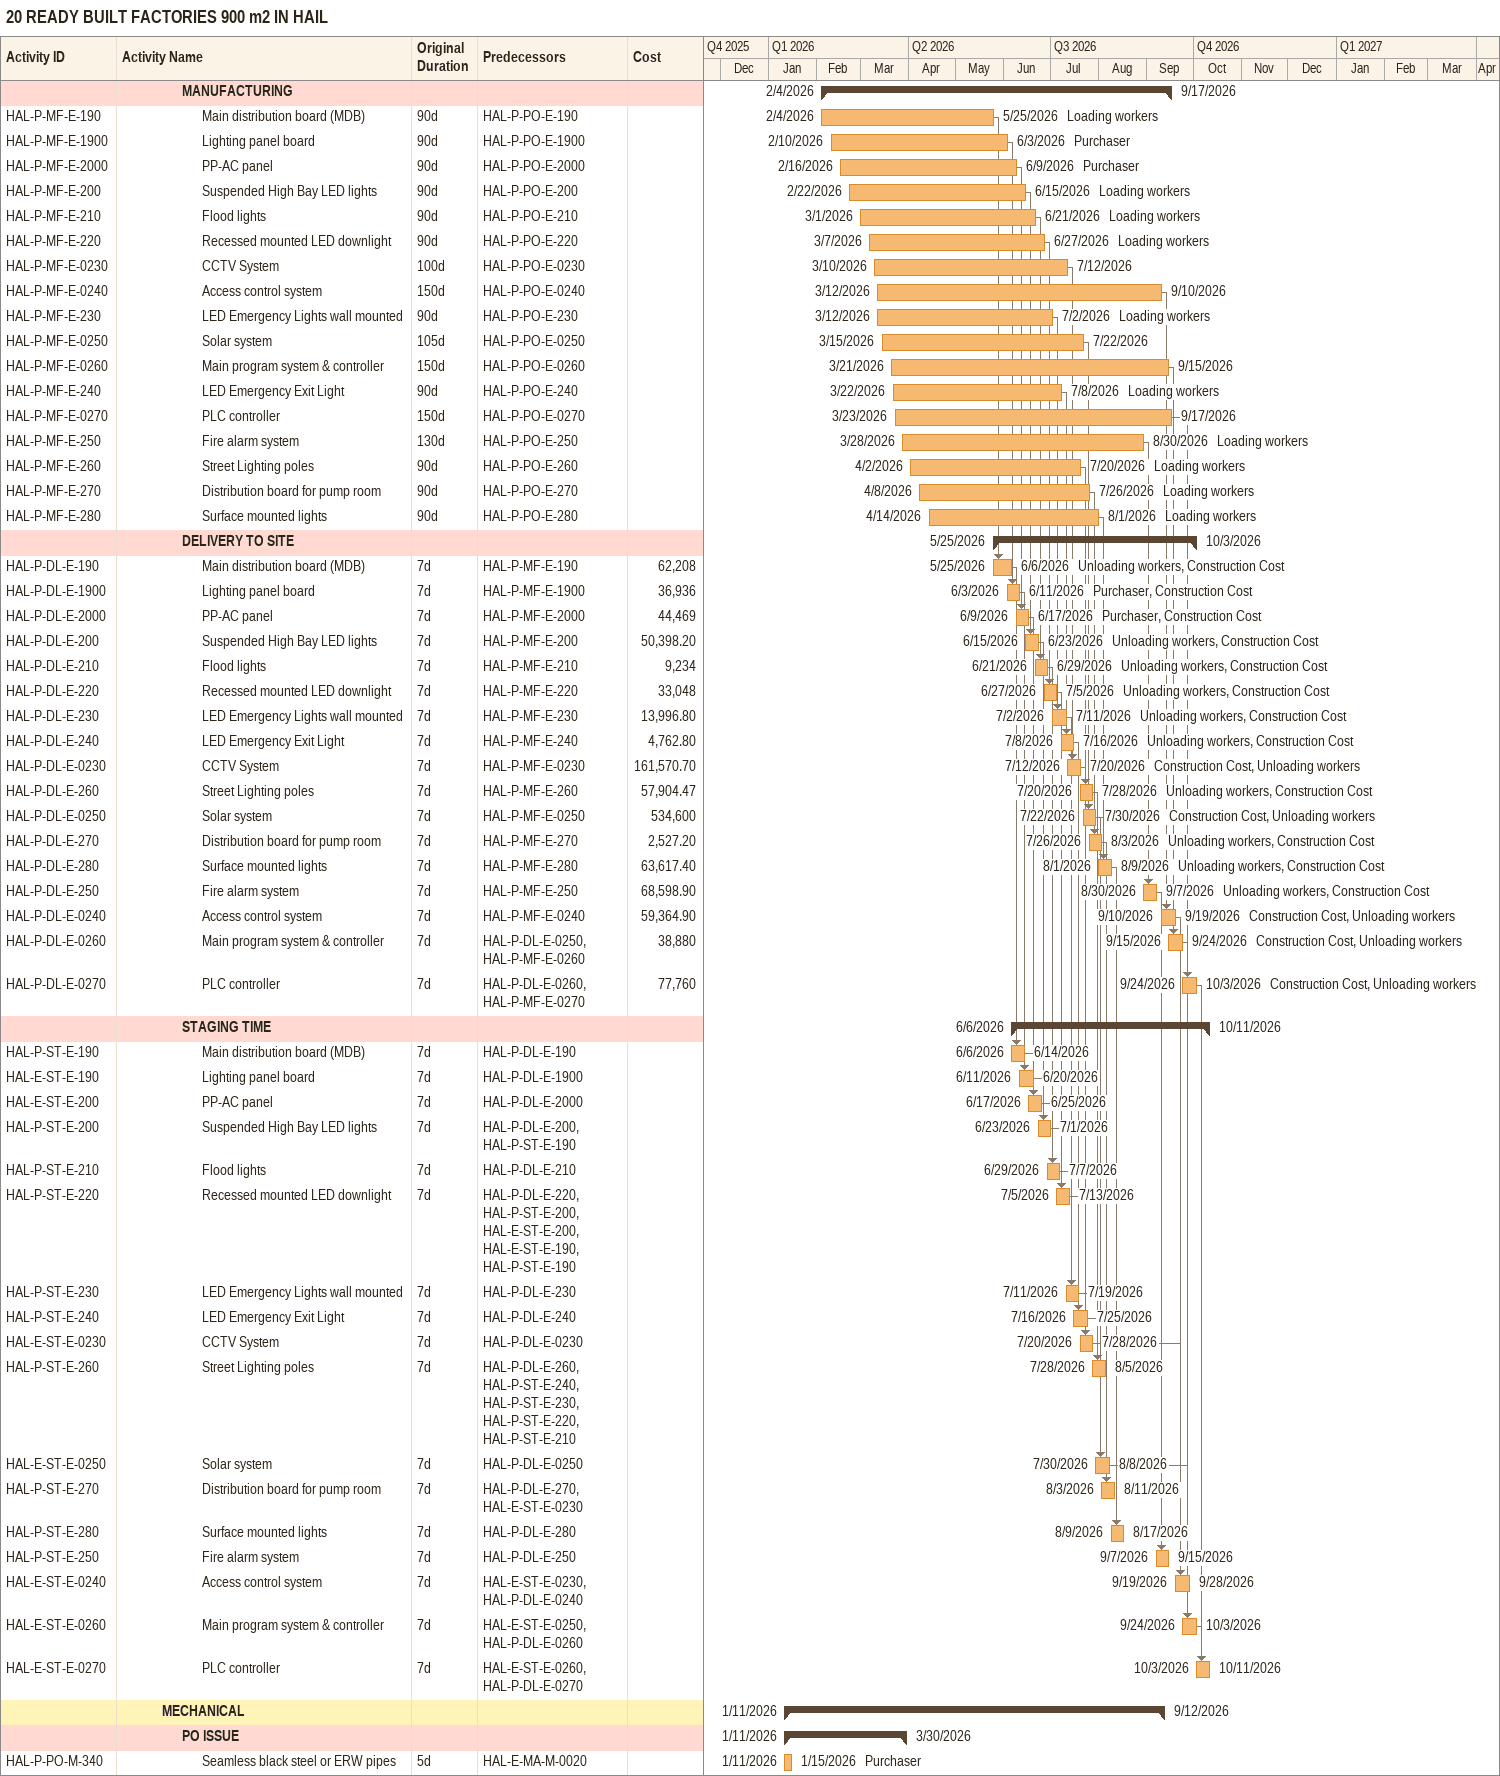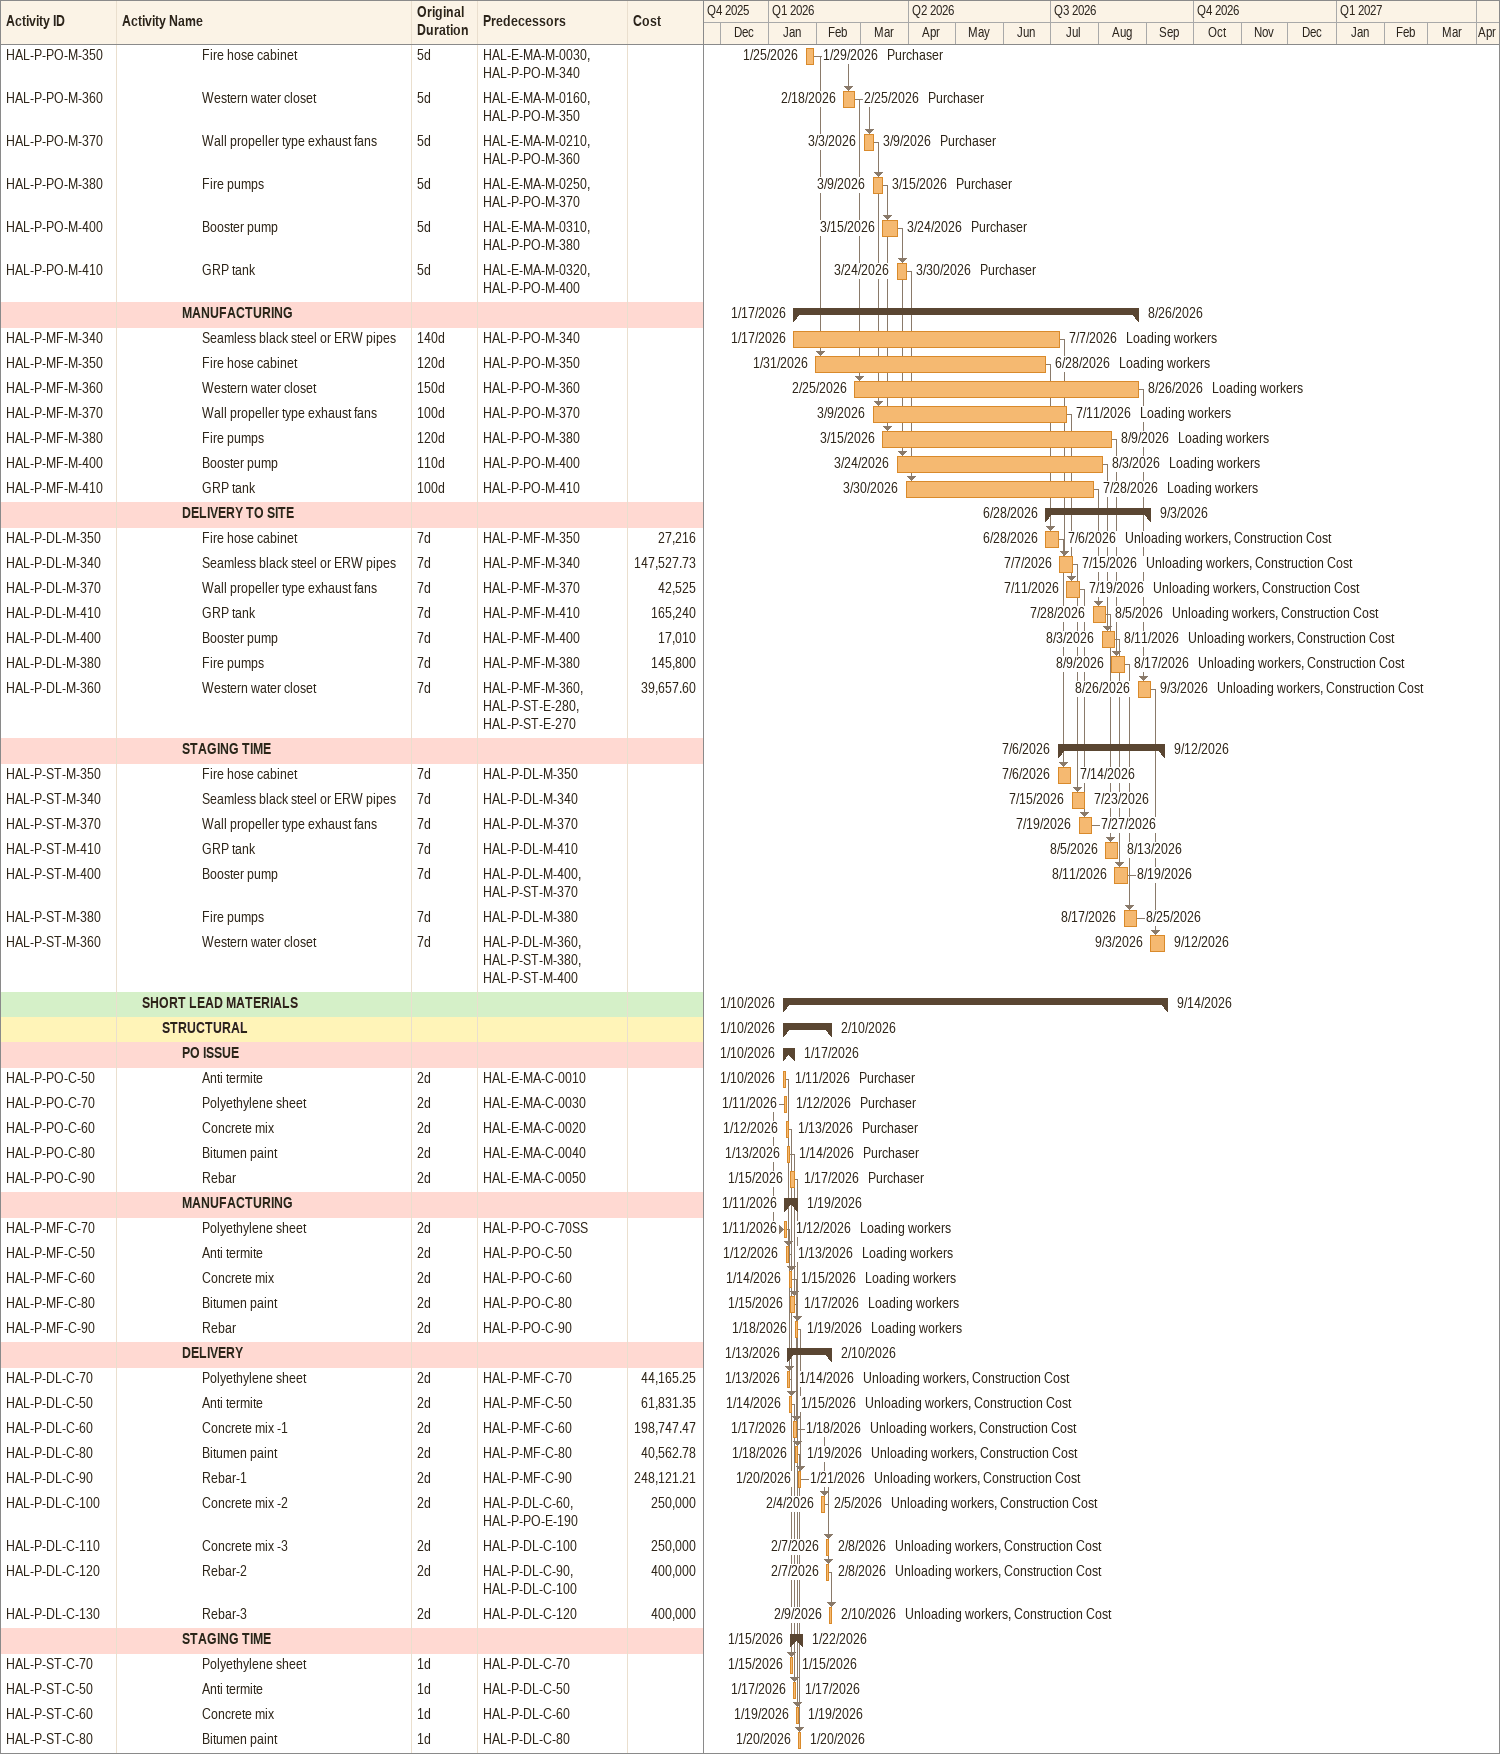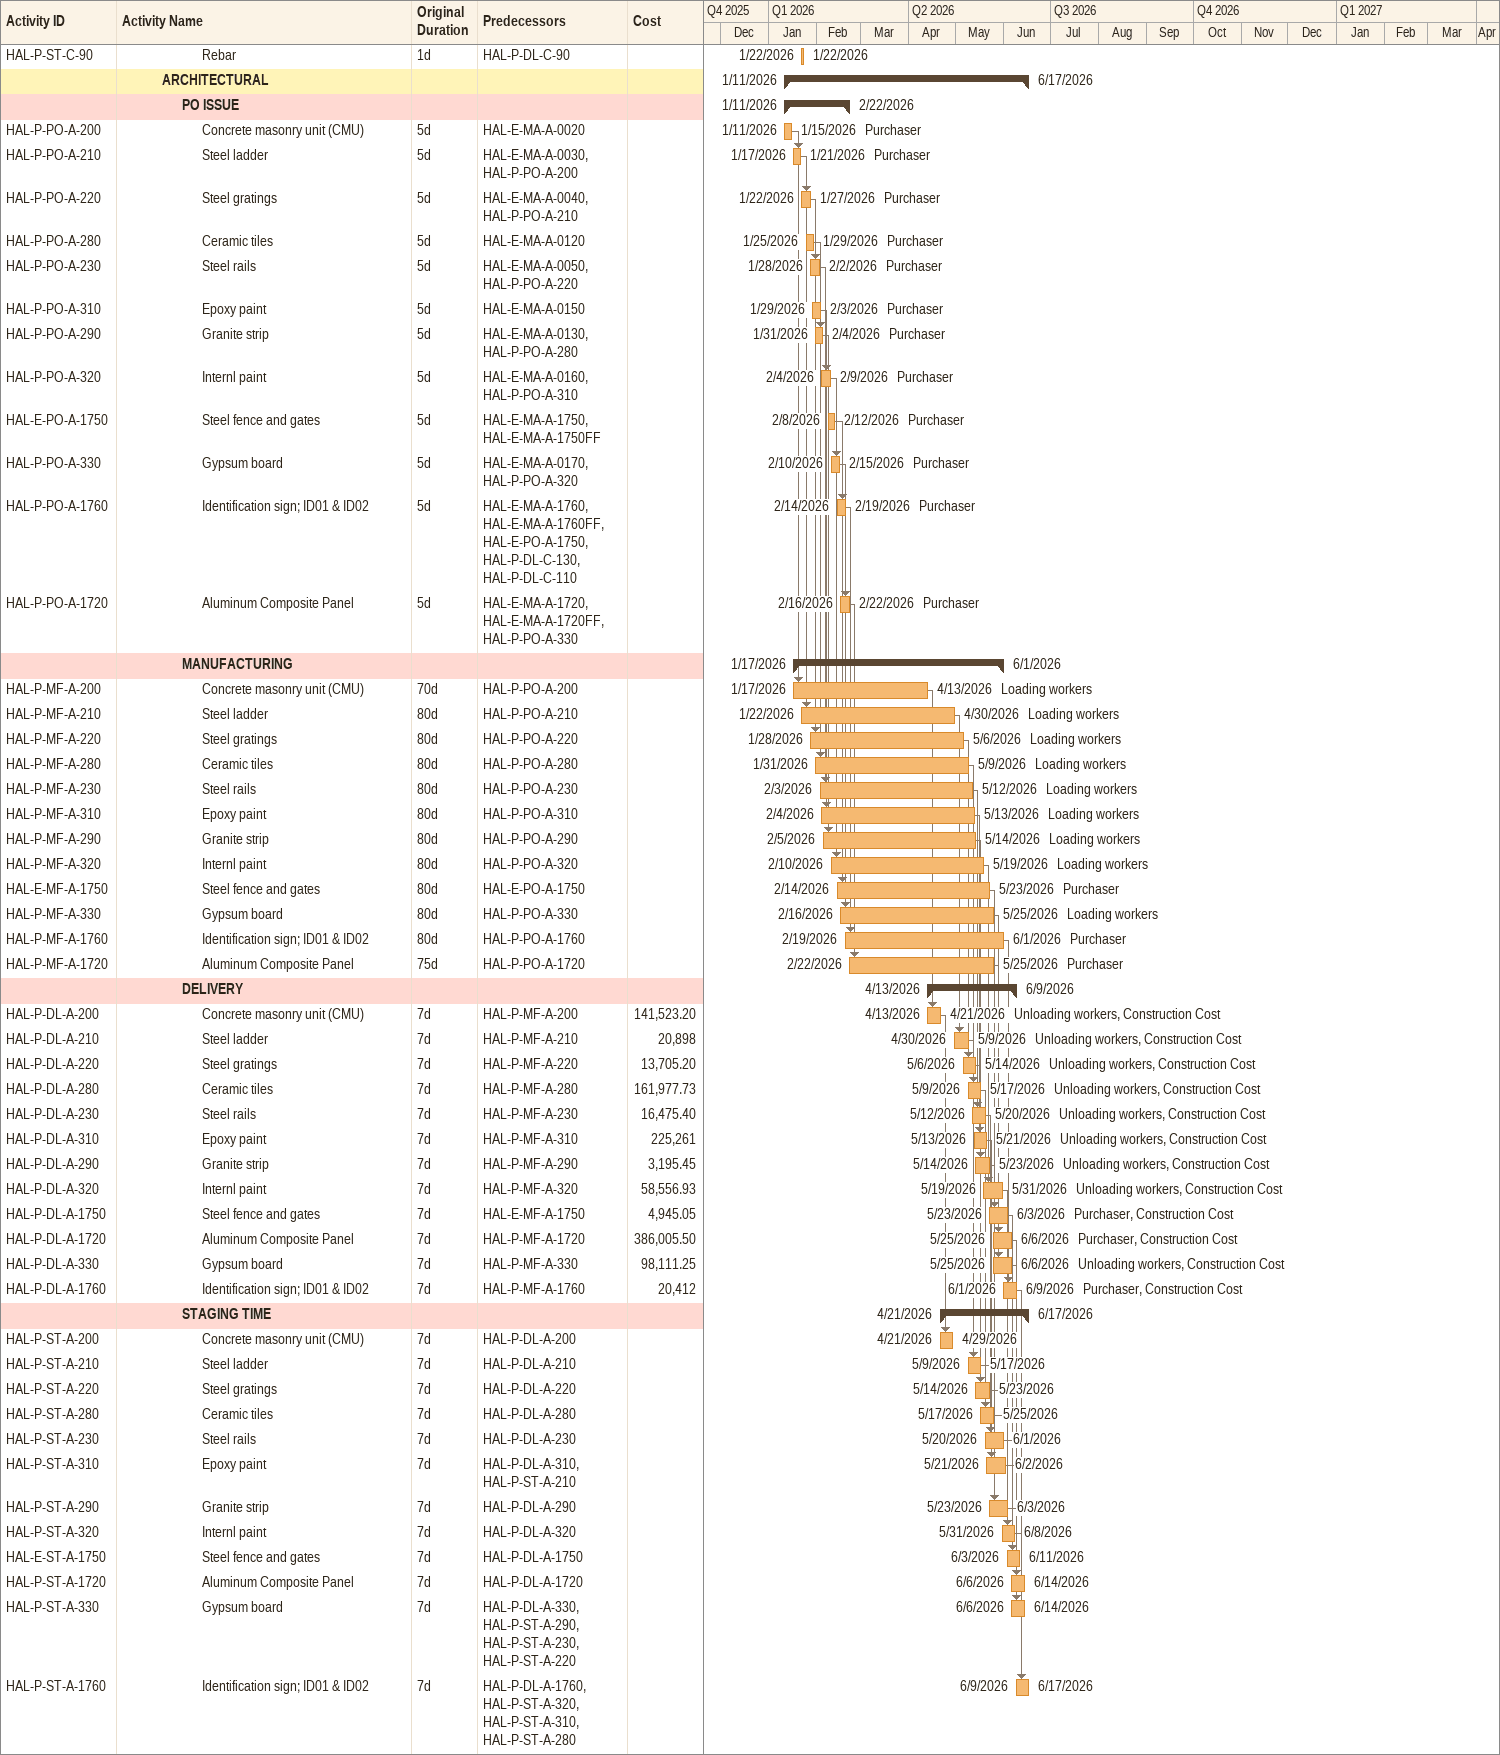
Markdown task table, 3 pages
20 READY BUILT FACTORIES 900 m2 IN HAIL

| ID | Level | Task | Original duration | Start | Finish | Predecessors | Resources | Cost |
|---|---|---|---|---|---|---|---|---|
|  | 4 | **MANUFACTURING** |  | 2026-02-04 | 2026-09-17 |  |  |  |
| HAL-P-MF-E-190 | 5 | Main distribution board (MDB) | 90d | 2026-02-04 | 2026-05-25 | HAL-P-PO-E-190 | Loading workers |  |
| HAL-P-MF-E-1900 | 5 | Lighting panel board | 90d | 2026-02-10 | 2026-06-03 | HAL-P-PO-E-1900 | Purchaser |  |
| HAL-P-MF-E-2000 | 5 | PP-AC panel | 90d | 2026-02-16 | 2026-06-09 | HAL-P-PO-E-2000 | Purchaser |  |
| HAL-P-MF-E-200 | 5 | Suspended High Bay LED lights | 90d | 2026-02-22 | 2026-06-15 | HAL-P-PO-E-200 | Loading workers |  |
| HAL-P-MF-E-210 | 5 | Flood lights | 90d | 2026-03-01 | 2026-06-21 | HAL-P-PO-E-210 | Loading workers |  |
| HAL-P-MF-E-220 | 5 | Recessed mounted LED downlight | 90d | 2026-03-07 | 2026-06-27 | HAL-P-PO-E-220 | Loading workers |  |
| HAL-P-MF-E-0230 | 5 | CCTV System | 100d | 2026-03-10 | 2026-07-12 | HAL-P-PO-E-0230 |  |  |
| HAL-P-MF-E-0240 | 5 | Access control system | 150d | 2026-03-12 | 2026-09-10 | HAL-P-PO-E-0240 |  |  |
| HAL-P-MF-E-230 | 5 | LED Emergency Lights wall mounted | 90d | 2026-03-12 | 2026-07-02 | HAL-P-PO-E-230 | Loading workers |  |
| HAL-P-MF-E-0250 | 5 | Solar system | 105d | 2026-03-15 | 2026-07-22 | HAL-P-PO-E-0250 |  |  |
| HAL-P-MF-E-0260 | 5 | Main program system & controller | 150d | 2026-03-21 | 2026-09-15 | HAL-P-PO-E-0260 |  |  |
| HAL-P-MF-E-240 | 5 | LED Emergency Exit Light | 90d | 2026-03-22 | 2026-07-08 | HAL-P-PO-E-240 | Loading workers |  |
| HAL-P-MF-E-0270 | 5 | PLC controller | 150d | 2026-03-23 | 2026-09-17 | HAL-P-PO-E-0270 |  |  |
| HAL-P-MF-E-250 | 5 | Fire alarm system | 130d | 2026-03-28 | 2026-08-30 | HAL-P-PO-E-250 | Loading workers |  |
| HAL-P-MF-E-260 | 5 | Street Lighting poles | 90d | 2026-04-02 | 2026-07-20 | HAL-P-PO-E-260 | Loading workers |  |
| HAL-P-MF-E-270 | 5 | Distribution board for pump room | 90d | 2026-04-08 | 2026-07-26 | HAL-P-PO-E-270 | Loading workers |  |
| HAL-P-MF-E-280 | 5 | Surface mounted lights | 90d | 2026-04-14 | 2026-08-01 | HAL-P-PO-E-280 | Loading workers |  |
|  | 4 | **DELIVERY TO SITE** |  | 2026-05-25 | 2026-10-03 |  |  |  |
| HAL-P-DL-E-190 | 5 | Main distribution board (MDB) | 7d | 2026-05-25 | 2026-06-06 | HAL-P-MF-E-190 | Unloading workers, Construction Cost | 62208 |
| HAL-P-DL-E-1900 | 5 | Lighting panel board | 7d | 2026-06-03 | 2026-06-11 | HAL-P-MF-E-1900 | Purchaser, Construction Cost | 36936 |
| HAL-P-DL-E-2000 | 5 | PP-AC panel | 7d | 2026-06-09 | 2026-06-17 | HAL-P-MF-E-2000 | Purchaser, Construction Cost | 44469 |
| HAL-P-DL-E-200 | 5 | Suspended High Bay LED lights | 7d | 2026-06-15 | 2026-06-23 | HAL-P-MF-E-200 | Unloading workers, Construction Cost | 50398.20 |
| HAL-P-DL-E-210 | 5 | Flood lights | 7d | 2026-06-21 | 2026-06-29 | HAL-P-MF-E-210 | Unloading workers, Construction Cost | 9234 |
| HAL-P-DL-E-220 | 5 | Recessed mounted LED downlight | 7d | 2026-06-27 | 2026-07-05 | HAL-P-MF-E-220 | Unloading workers, Construction Cost | 33048 |
| HAL-P-DL-E-230 | 5 | LED Emergency Lights wall mounted | 7d | 2026-07-02 | 2026-07-11 | HAL-P-MF-E-230 | Unloading workers, Construction Cost | 13996.80 |
| HAL-P-DL-E-240 | 5 | LED Emergency Exit Light | 7d | 2026-07-08 | 2026-07-16 | HAL-P-MF-E-240 | Unloading workers, Construction Cost | 4762.80 |
| HAL-P-DL-E-0230 | 5 | CCTV System | 7d | 2026-07-12 | 2026-07-20 | HAL-P-MF-E-0230 | Construction Cost, Unloading workers | 161570.70 |
| HAL-P-DL-E-260 | 5 | Street Lighting poles | 7d | 2026-07-20 | 2026-07-28 | HAL-P-MF-E-260 | Unloading workers, Construction Cost | 57904.47 |
| HAL-P-DL-E-0250 | 5 | Solar system | 7d | 2026-07-22 | 2026-07-30 | HAL-P-MF-E-0250 | Construction Cost, Unloading workers | 534600 |
| HAL-P-DL-E-270 | 5 | Distribution board for pump room | 7d | 2026-07-26 | 2026-08-03 | HAL-P-MF-E-270 | Unloading workers, Construction Cost | 2527.20 |
| HAL-P-DL-E-280 | 5 | Surface mounted lights | 7d | 2026-08-01 | 2026-08-09 | HAL-P-MF-E-280 | Unloading workers, Construction Cost | 63617.40 |
| HAL-P-DL-E-250 | 5 | Fire alarm system | 7d | 2026-08-30 | 2026-09-07 | HAL-P-MF-E-250 | Unloading workers, Construction Cost | 68598.90 |
| HAL-P-DL-E-0240 | 5 | Access control system | 7d | 2026-09-10 | 2026-09-19 | HAL-P-MF-E-0240 | Construction Cost, Unloading workers | 59364.90 |
| HAL-P-DL-E-0260 | 5 | Main program system & controller | 7d | 2026-09-15 | 2026-09-24 | HAL-P-DL-E-0250, HAL-P-MF-E-0260 | Construction Cost, Unloading workers | 38880 |
| HAL-P-DL-E-0270 | 5 | PLC controller | 7d | 2026-09-24 | 2026-10-03 | HAL-P-DL-E-0260, HAL-P-MF-E-0270 | Construction Cost, Unloading workers | 77760 |
|  | 4 | **STAGING TIME** |  | 2026-06-06 | 2026-10-11 |  |  |  |
| HAL-P-ST-E-190 | 5 | Main distribution board (MDB) | 7d | 2026-06-06 | 2026-06-14 | HAL-P-DL-E-190 |  |  |
| HAL-E-ST-E-190 | 5 | Lighting panel board | 7d | 2026-06-11 | 2026-06-20 | HAL-P-DL-E-1900 |  |  |
| HAL-E-ST-E-200 | 5 | PP-AC panel | 7d | 2026-06-17 | 2026-06-25 | HAL-P-DL-E-2000 |  |  |
| HAL-P-ST-E-200 | 5 | Suspended High Bay LED lights | 7d | 2026-06-23 | 2026-07-01 | HAL-P-DL-E-200, HAL-P-ST-E-190 |  |  |
| HAL-P-ST-E-210 | 5 | Flood lights | 7d | 2026-06-29 | 2026-07-07 | HAL-P-DL-E-210 |  |  |
| HAL-P-ST-E-220 | 5 | Recessed mounted LED downlight | 7d | 2026-07-05 | 2026-07-13 | HAL-P-DL-E-220, HAL-P-ST-E-200, HAL-E-ST-E-200, HAL-E-ST-E-190, HAL-P-ST-E-190 |  |  |
| HAL-P-ST-E-230 | 5 | LED Emergency Lights wall mounted | 7d | 2026-07-11 | 2026-07-19 | HAL-P-DL-E-230 |  |  |
| HAL-P-ST-E-240 | 5 | LED Emergency Exit Light | 7d | 2026-07-16 | 2026-07-25 | HAL-P-DL-E-240 |  |  |
| HAL-E-ST-E-0230 | 5 | CCTV System | 7d | 2026-07-20 | 2026-07-28 | HAL-P-DL-E-0230 |  |  |
| HAL-P-ST-E-260 | 5 | Street Lighting poles | 7d | 2026-07-28 | 2026-08-05 | HAL-P-DL-E-260, HAL-P-ST-E-240, HAL-P-ST-E-230, HAL-P-ST-E-220, HAL-P-ST-E-210 |  |  |
| HAL-E-ST-E-0250 | 5 | Solar system | 7d | 2026-07-30 | 2026-08-08 | HAL-P-DL-E-0250 |  |  |
| HAL-P-ST-E-270 | 5 | Distribution board for pump room | 7d | 2026-08-03 | 2026-08-11 | HAL-P-DL-E-270, HAL-E-ST-E-0230 |  |  |
| HAL-P-ST-E-280 | 5 | Surface mounted lights | 7d | 2026-08-09 | 2026-08-17 | HAL-P-DL-E-280 |  |  |
| HAL-P-ST-E-250 | 5 | Fire alarm system | 7d | 2026-09-07 | 2026-09-15 | HAL-P-DL-E-250 |  |  |
| HAL-E-ST-E-0240 | 5 | Access control system | 7d | 2026-09-19 | 2026-09-28 | HAL-E-ST-E-0230, HAL-P-DL-E-0240 |  |  |
| HAL-E-ST-E-0260 | 5 | Main program system & controller | 7d | 2026-09-24 | 2026-10-03 | HAL-E-ST-E-0250, HAL-P-DL-E-0260 |  |  |
| HAL-E-ST-E-0270 | 5 | PLC controller | 7d | 2026-10-03 | 2026-10-11 | HAL-E-ST-E-0260, HAL-P-DL-E-0270 |  |  |
|  | 3 | **MECHANICAL** |  | 2026-01-11 | 2026-09-12 |  |  |  |
|  | 4 | **PO ISSUE** |  | 2026-01-11 | 2026-03-30 |  |  |  |
| HAL-P-PO-M-340 | 5 | Seamless black steel or ERW pipes | 5d | 2026-01-11 | 2026-01-15 | HAL-E-MA-M-0020 | Purchaser |  |
| HAL-P-PO-M-350 | 5 | Fire hose cabinet | 5d | 2026-01-25 | 2026-01-29 | HAL-E-MA-M-0030, HAL-P-PO-M-340 | Purchaser |  |
| HAL-P-PO-M-360 | 5 | Western water closet | 5d | 2026-02-18 | 2026-02-25 | HAL-E-MA-M-0160, HAL-P-PO-M-350 | Purchaser |  |
| HAL-P-PO-M-370 | 5 | Wall propeller type exhaust fans | 5d | 2026-03-03 | 2026-03-09 | HAL-E-MA-M-0210, HAL-P-PO-M-360 | Purchaser |  |
| HAL-P-PO-M-380 | 5 | Fire pumps | 5d | 2026-03-09 | 2026-03-15 | HAL-E-MA-M-0250, HAL-P-PO-M-370 | Purchaser |  |
| HAL-P-PO-M-400 | 5 | Booster pump | 5d | 2026-03-15 | 2026-03-24 | HAL-E-MA-M-0310, HAL-P-PO-M-380 | Purchaser |  |
| HAL-P-PO-M-410 | 5 | GRP tank | 5d | 2026-03-24 | 2026-03-30 | HAL-E-MA-M-0320, HAL-P-PO-M-400 | Purchaser |  |
|  | 4 | **MANUFACTURING** |  | 2026-01-17 | 2026-08-26 |  |  |  |
| HAL-P-MF-M-340 | 5 | Seamless black steel or ERW pipes | 140d | 2026-01-17 | 2026-07-07 | HAL-P-PO-M-340 | Loading workers |  |
| HAL-P-MF-M-350 | 5 | Fire hose cabinet | 120d | 2026-01-31 | 2026-06-28 | HAL-P-PO-M-350 | Loading workers |  |
| HAL-P-MF-M-360 | 5 | Western water closet | 150d | 2026-02-25 | 2026-08-26 | HAL-P-PO-M-360 | Loading workers |  |
| HAL-P-MF-M-370 | 5 | Wall propeller type exhaust fans | 100d | 2026-03-09 | 2026-07-11 | HAL-P-PO-M-370 | Loading workers |  |
| HAL-P-MF-M-380 | 5 | Fire pumps | 120d | 2026-03-15 | 2026-08-09 | HAL-P-PO-M-380 | Loading workers |  |
| HAL-P-MF-M-400 | 5 | Booster pump | 110d | 2026-03-24 | 2026-08-03 | HAL-P-PO-M-400 | Loading workers |  |
| HAL-P-MF-M-410 | 5 | GRP tank | 100d | 2026-03-30 | 2026-07-28 | HAL-P-PO-M-410 | Loading workers |  |
|  | 4 | **DELIVERY TO SITE** |  | 2026-06-28 | 2026-09-03 |  |  |  |
| HAL-P-DL-M-350 | 5 | Fire hose cabinet | 7d | 2026-06-28 | 2026-07-06 | HAL-P-MF-M-350 | Unloading workers, Construction Cost | 27216 |
| HAL-P-DL-M-340 | 5 | Seamless black steel or ERW pipes | 7d | 2026-07-07 | 2026-07-15 | HAL-P-MF-M-340 | Unloading workers, Construction Cost | 147527.73 |
| HAL-P-DL-M-370 | 5 | Wall propeller type exhaust fans | 7d | 2026-07-11 | 2026-07-19 | HAL-P-MF-M-370 | Unloading workers, Construction Cost | 42525 |
| HAL-P-DL-M-410 | 5 | GRP tank | 7d | 2026-07-28 | 2026-08-05 | HAL-P-MF-M-410 | Unloading workers, Construction Cost | 165240 |
| HAL-P-DL-M-400 | 5 | Booster pump | 7d | 2026-08-03 | 2026-08-11 | HAL-P-MF-M-400 | Unloading workers, Construction Cost | 17010 |
| HAL-P-DL-M-380 | 5 | Fire pumps | 7d | 2026-08-09 | 2026-08-17 | HAL-P-MF-M-380 | Unloading workers, Construction Cost | 145800 |
| HAL-P-DL-M-360 | 5 | Western water closet | 7d | 2026-08-26 | 2026-09-03 | HAL-P-MF-M-360, HAL-P-ST-E-280, HAL-P-ST-E-270 | Unloading workers, Construction Cost | 39657.60 |
|  | 4 | **STAGING TIME** |  | 2026-07-06 | 2026-09-12 |  |  |  |
| HAL-P-ST-M-350 | 5 | Fire hose cabinet | 7d | 2026-07-06 | 2026-07-14 | HAL-P-DL-M-350 |  |  |
| HAL-P-ST-M-340 | 5 | Seamless black steel or ERW pipes | 7d | 2026-07-15 | 2026-07-23 | HAL-P-DL-M-340 |  |  |
| HAL-P-ST-M-370 | 5 | Wall propeller type exhaust fans | 7d | 2026-07-19 | 2026-07-27 | HAL-P-DL-M-370 |  |  |
| HAL-P-ST-M-410 | 5 | GRP tank | 7d | 2026-08-05 | 2026-08-13 | HAL-P-DL-M-410 |  |  |
| HAL-P-ST-M-400 | 5 | Booster pump | 7d | 2026-08-11 | 2026-08-19 | HAL-P-DL-M-400, HAL-P-ST-M-370 |  |  |
| HAL-P-ST-M-380 | 5 | Fire pumps | 7d | 2026-08-17 | 2026-08-25 | HAL-P-DL-M-380 |  |  |
| HAL-P-ST-M-360 | 5 | Western water closet | 7d | 2026-09-03 | 2026-09-12 | HAL-P-DL-M-360, HAL-P-ST-M-380, HAL-P-ST-M-400 |  |  |
|  | 2 | **SHORT LEAD MATERIALS** |  | 2026-01-10 | 2026-09-14 |  |  |  |
|  | 3 | **STRUCTURAL** |  | 2026-01-10 | 2026-02-10 |  |  |  |
|  | 4 | **PO ISSUE** |  | 2026-01-10 | 2026-01-17 |  |  |  |
| HAL-P-PO-C-50 | 5 | Anti termite | 2d | 2026-01-10 | 2026-01-11 | HAL-E-MA-C-0010 | Purchaser |  |
| HAL-P-PO-C-70 | 5 | Polyethylene sheet | 2d | 2026-01-11 | 2026-01-12 | HAL-E-MA-C-0030 | Purchaser |  |
| HAL-P-PO-C-60 | 5 | Concrete mix | 2d | 2026-01-12 | 2026-01-13 | HAL-E-MA-C-0020 | Purchaser |  |
| HAL-P-PO-C-80 | 5 | Bitumen paint | 2d | 2026-01-13 | 2026-01-14 | HAL-E-MA-C-0040 | Purchaser |  |
| HAL-P-PO-C-90 | 5 | Rebar | 2d | 2026-01-15 | 2026-01-17 | HAL-E-MA-C-0050 | Purchaser |  |
|  | 4 | **MANUFACTURING** |  | 2026-01-11 | 2026-01-19 |  |  |  |
| HAL-P-MF-C-70 | 5 | Polyethylene sheet | 2d | 2026-01-11 | 2026-01-12 | HAL-P-PO-C-70SS | Loading workers |  |
| HAL-P-MF-C-50 | 5 | Anti termite | 2d | 2026-01-12 | 2026-01-13 | HAL-P-PO-C-50 | Loading workers |  |
| HAL-P-MF-C-60 | 5 | Concrete mix | 2d | 2026-01-14 | 2026-01-15 | HAL-P-PO-C-60 | Loading workers |  |
| HAL-P-MF-C-80 | 5 | Bitumen paint | 2d | 2026-01-15 | 2026-01-17 | HAL-P-PO-C-80 | Loading workers |  |
| HAL-P-MF-C-90 | 5 | Rebar | 2d | 2026-01-18 | 2026-01-19 | HAL-P-PO-C-90 | Loading workers |  |
|  | 4 | **DELIVERY** |  | 2026-01-13 | 2026-02-10 |  |  |  |
| HAL-P-DL-C-70 | 5 | Polyethylene sheet | 2d | 2026-01-13 | 2026-01-14 | HAL-P-MF-C-70 | Unloading workers, Construction Cost | 44165.25 |
| HAL-P-DL-C-50 | 5 | Anti termite | 2d | 2026-01-14 | 2026-01-15 | HAL-P-MF-C-50 | Unloading workers, Construction Cost | 61831.35 |
| HAL-P-DL-C-60 | 5 | Concrete mix -1 | 2d | 2026-01-17 | 2026-01-18 | HAL-P-MF-C-60 | Unloading workers, Construction Cost | 198747.47 |
| HAL-P-DL-C-80 | 5 | Bitumen paint | 2d | 2026-01-18 | 2026-01-19 | HAL-P-MF-C-80 | Unloading workers, Construction Cost | 40562.78 |
| HAL-P-DL-C-90 | 5 | Rebar-1 | 2d | 2026-01-20 | 2026-01-21 | HAL-P-MF-C-90 | Unloading workers, Construction Cost | 248121.21 |
| HAL-P-DL-C-100 | 5 | Concrete mix -2 | 2d | 2026-02-04 | 2026-02-05 | HAL-P-DL-C-60, HAL-P-PO-E-190 | Unloading workers, Construction Cost | 250000 |
| HAL-P-DL-C-110 | 5 | Concrete mix -3 | 2d | 2026-02-07 | 2026-02-08 | HAL-P-DL-C-100 | Unloading workers, Construction Cost | 250000 |
| HAL-P-DL-C-120 | 5 | Rebar-2 | 2d | 2026-02-07 | 2026-02-08 | HAL-P-DL-C-90, HAL-P-DL-C-100 | Unloading workers, Construction Cost | 400000 |
| HAL-P-DL-C-130 | 5 | Rebar-3 | 2d | 2026-02-09 | 2026-02-10 | HAL-P-DL-C-120 | Unloading workers, Construction Cost | 400000 |
|  | 4 | **STAGING TIME** |  | 2026-01-15 | 2026-01-22 |  |  |  |
| HAL-P-ST-C-70 | 5 | Polyethylene sheet | 1d | 2026-01-15 | 2026-01-15 | HAL-P-DL-C-70 |  |  |
| HAL-P-ST-C-50 | 5 | Anti termite | 1d | 2026-01-17 | 2026-01-17 | HAL-P-DL-C-50 |  |  |
| HAL-P-ST-C-60 | 5 | Concrete mix | 1d | 2026-01-19 | 2026-01-19 | HAL-P-DL-C-60 |  |  |
| HAL-P-ST-C-80 | 5 | Bitumen paint | 1d | 2026-01-20 | 2026-01-20 | HAL-P-DL-C-80 |  |  |
| HAL-P-ST-C-90 | 5 | Rebar | 1d | 2026-01-22 | 2026-01-22 | HAL-P-DL-C-90 |  |  |
|  | 3 | **ARCHITECTURAL** |  | 2026-01-11 | 2026-06-17 |  |  |  |
|  | 4 | **PO ISSUE** |  | 2026-01-11 | 2026-02-22 |  |  |  |
| HAL-P-PO-A-200 | 5 | Concrete masonry unit (CMU) | 5d | 2026-01-11 | 2026-01-15 | HAL-E-MA-A-0020 | Purchaser |  |
| HAL-P-PO-A-210 | 5 | Steel ladder | 5d | 2026-01-17 | 2026-01-21 | HAL-E-MA-A-0030, HAL-P-PO-A-200 | Purchaser |  |
| HAL-P-PO-A-220 | 5 | Steel gratings | 5d | 2026-01-22 | 2026-01-27 | HAL-E-MA-A-0040, HAL-P-PO-A-210 | Purchaser |  |
| HAL-P-PO-A-280 | 5 | Ceramic tiles | 5d | 2026-01-25 | 2026-01-29 | HAL-E-MA-A-0120 | Purchaser |  |
| HAL-P-PO-A-230 | 5 | Steel rails | 5d | 2026-01-28 | 2026-02-02 | HAL-E-MA-A-0050, HAL-P-PO-A-220 | Purchaser |  |
| HAL-P-PO-A-310 | 5 | Epoxy paint | 5d | 2026-01-29 | 2026-02-03 | HAL-E-MA-A-0150 | Purchaser |  |
| HAL-P-PO-A-290 | 5 | Granite strip | 5d | 2026-01-31 | 2026-02-04 | HAL-E-MA-A-0130, HAL-P-PO-A-280 | Purchaser |  |
| HAL-P-PO-A-320 | 5 | Internl paint | 5d | 2026-02-04 | 2026-02-09 | HAL-E-MA-A-0160, HAL-P-PO-A-310 | Purchaser |  |
| HAL-E-PO-A-1750 | 5 | Steel fence and gates | 5d | 2026-02-08 | 2026-02-12 | HAL-E-MA-A-1750, HAL-E-MA-A-1750FF | Purchaser |  |
| HAL-P-PO-A-330 | 5 | Gypsum board | 5d | 2026-02-10 | 2026-02-15 | HAL-E-MA-A-0170, HAL-P-PO-A-320 | Purchaser |  |
| HAL-P-PO-A-1760 | 5 | Identification sign; ID01 & ID02 | 5d | 2026-02-14 | 2026-02-19 | HAL-E-MA-A-1760, HAL-E-MA-A-1760FF, HAL-E-PO-A-1750, HAL-P-DL-C-130, HAL-P-DL-C-110 | Purchaser |  |
| HAL-P-PO-A-1720 | 5 | Aluminum Composite Panel | 5d | 2026-02-16 | 2026-02-22 | HAL-E-MA-A-1720, HAL-E-MA-A-1720FF, HAL-P-PO-A-330 | Purchaser |  |
|  | 4 | **MANUFACTURING** |  | 2026-01-17 | 2026-06-01 |  |  |  |
| HAL-P-MF-A-200 | 5 | Concrete masonry unit (CMU) | 70d | 2026-01-17 | 2026-04-13 | HAL-P-PO-A-200 | Loading workers |  |
| HAL-P-MF-A-210 | 5 | Steel ladder | 80d | 2026-01-22 | 2026-04-30 | HAL-P-PO-A-210 | Loading workers |  |
| HAL-P-MF-A-220 | 5 | Steel gratings | 80d | 2026-01-28 | 2026-05-06 | HAL-P-PO-A-220 | Loading workers |  |
| HAL-P-MF-A-280 | 5 | Ceramic tiles | 80d | 2026-01-31 | 2026-05-09 | HAL-P-PO-A-280 | Loading workers |  |
| HAL-P-MF-A-230 | 5 | Steel rails | 80d | 2026-02-03 | 2026-05-12 | HAL-P-PO-A-230 | Loading workers |  |
| HAL-P-MF-A-310 | 5 | Epoxy paint | 80d | 2026-02-04 | 2026-05-13 | HAL-P-PO-A-310 | Loading workers |  |
| HAL-P-MF-A-290 | 5 | Granite strip | 80d | 2026-02-05 | 2026-05-14 | HAL-P-PO-A-290 | Loading workers |  |
| HAL-P-MF-A-320 | 5 | Internl paint | 80d | 2026-02-10 | 2026-05-19 | HAL-P-PO-A-320 | Loading workers |  |
| HAL-E-MF-A-1750 | 5 | Steel fence and gates | 80d | 2026-02-14 | 2026-05-23 | HAL-E-PO-A-1750 | Purchaser |  |
| HAL-P-MF-A-330 | 5 | Gypsum board | 80d | 2026-02-16 | 2026-05-25 | HAL-P-PO-A-330 | Loading workers |  |
| HAL-P-MF-A-1760 | 5 | Identification sign; ID01 & ID02 | 80d | 2026-02-19 | 2026-06-01 | HAL-P-PO-A-1760 | Purchaser |  |
| HAL-P-MF-A-1720 | 5 | Aluminum Composite Panel | 75d | 2026-02-22 | 2026-05-25 | HAL-P-PO-A-1720 | Purchaser |  |
|  | 4 | **DELIVERY** |  | 2026-04-13 | 2026-06-09 |  |  |  |
| HAL-P-DL-A-200 | 5 | Concrete masonry unit (CMU) | 7d | 2026-04-13 | 2026-04-21 | HAL-P-MF-A-200 | Unloading workers, Construction Cost | 141523.20 |
| HAL-P-DL-A-210 | 5 | Steel ladder | 7d | 2026-04-30 | 2026-05-09 | HAL-P-MF-A-210 | Unloading workers, Construction Cost | 20898 |
| HAL-P-DL-A-220 | 5 | Steel gratings | 7d | 2026-05-06 | 2026-05-14 | HAL-P-MF-A-220 | Unloading workers, Construction Cost | 13705.20 |
| HAL-P-DL-A-280 | 5 | Ceramic tiles | 7d | 2026-05-09 | 2026-05-17 | HAL-P-MF-A-280 | Unloading workers, Construction Cost | 161977.73 |
| HAL-P-DL-A-230 | 5 | Steel rails | 7d | 2026-05-12 | 2026-05-20 | HAL-P-MF-A-230 | Unloading workers, Construction Cost | 16475.40 |
| HAL-P-DL-A-310 | 5 | Epoxy paint | 7d | 2026-05-13 | 2026-05-21 | HAL-P-MF-A-310 | Unloading workers, Construction Cost | 225261 |
| HAL-P-DL-A-290 | 5 | Granite strip | 7d | 2026-05-14 | 2026-05-23 | HAL-P-MF-A-290 | Unloading workers, Construction Cost | 3195.45 |
| HAL-P-DL-A-320 | 5 | Internl paint | 7d | 2026-05-19 | 2026-05-31 | HAL-P-MF-A-320 | Unloading workers, Construction Cost | 58556.93 |
| HAL-P-DL-A-1750 | 5 | Steel fence and gates | 7d | 2026-05-23 | 2026-06-03 | HAL-E-MF-A-1750 | Purchaser, Construction Cost | 4945.05 |
| HAL-P-DL-A-1720 | 5 | Aluminum Composite Panel | 7d | 2026-05-25 | 2026-06-06 | HAL-P-MF-A-1720 | Purchaser, Construction Cost | 386005.50 |
| HAL-P-DL-A-330 | 5 | Gypsum board | 7d | 2026-05-25 | 2026-06-06 | HAL-P-MF-A-330 | Unloading workers, Construction Cost | 98111.25 |
| HAL-P-DL-A-1760 | 5 | Identification sign; ID01 & ID02 | 7d | 2026-06-01 | 2026-06-09 | HAL-P-MF-A-1760 | Purchaser, Construction Cost | 20412 |
|  | 4 | **STAGING TIME** |  | 2026-04-21 | 2026-06-17 |  |  |  |
| HAL-P-ST-A-200 | 5 | Concrete masonry unit (CMU) | 7d | 2026-04-21 | 2026-04-29 | HAL-P-DL-A-200 |  |  |
| HAL-P-ST-A-210 | 5 | Steel ladder | 7d | 2026-05-09 | 2026-05-17 | HAL-P-DL-A-210 |  |  |
| HAL-P-ST-A-220 | 5 | Steel gratings | 7d | 2026-05-14 | 2026-05-23 | HAL-P-DL-A-220 |  |  |
| HAL-P-ST-A-280 | 5 | Ceramic tiles | 7d | 2026-05-17 | 2026-05-25 | HAL-P-DL-A-280 |  |  |
| HAL-P-ST-A-230 | 5 | Steel rails | 7d | 2026-05-20 | 2026-06-01 | HAL-P-DL-A-230 |  |  |
| HAL-P-ST-A-310 | 5 | Epoxy paint | 7d | 2026-05-21 | 2026-06-02 | HAL-P-DL-A-310, HAL-P-ST-A-210 |  |  |
| HAL-P-ST-A-290 | 5 | Granite strip | 7d | 2026-05-23 | 2026-06-03 | HAL-P-DL-A-290 |  |  |
| HAL-P-ST-A-320 | 5 | Internl paint | 7d | 2026-05-31 | 2026-06-08 | HAL-P-DL-A-320 |  |  |
| HAL-E-ST-A-1750 | 5 | Steel fence and gates | 7d | 2026-06-03 | 2026-06-11 | HAL-P-DL-A-1750 |  |  |
| HAL-P-ST-A-1720 | 5 | Aluminum Composite Panel | 7d | 2026-06-06 | 2026-06-14 | HAL-P-DL-A-1720 |  |  |
| HAL-P-ST-A-330 | 5 | Gypsum board | 7d | 2026-06-06 | 2026-06-14 | HAL-P-DL-A-330, HAL-P-ST-A-290, HAL-P-ST-A-230, HAL-P-ST-A-220 |  |  |
| HAL-P-ST-A-1760 | 5 | Identification sign; ID01 & ID02 | 7d | 2026-06-09 | 2026-06-17 | HAL-P-DL-A-1760, HAL-P-ST-A-320, HAL-P-ST-A-310, HAL-P-ST-A-280 |  |  |
